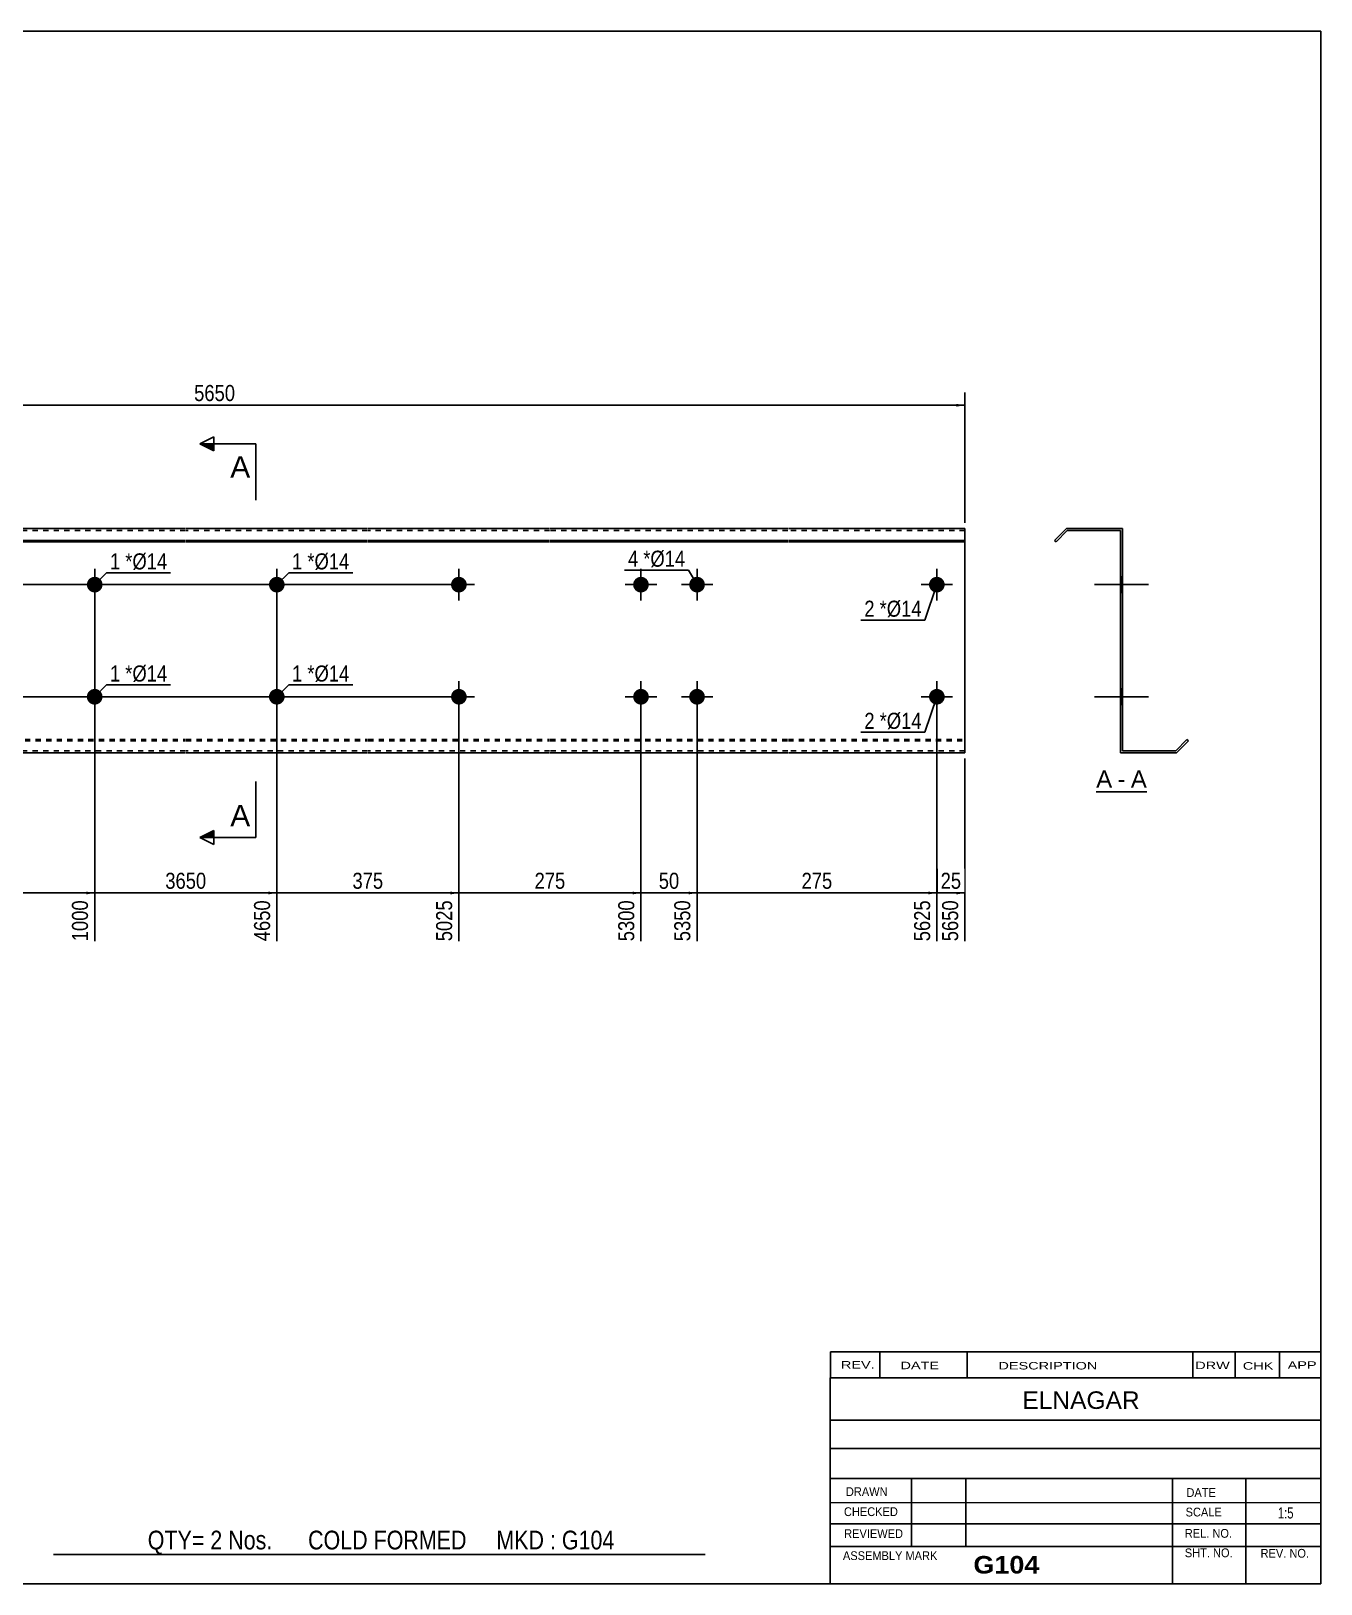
# Model space of a CAD drawing. Header units: millimetres. Extents: x -71 to 331, y -168 to 109.
# Drawn here: x 101.1 to 331.2, y -168.2 to 108.8 of the extents above; entities that cross this region are included whole.
import ezdxf

# ---------------------------------------------------------------- set-up
doc = ezdxf.new("R2010")
doc.units = ezdxf.units.MM
doc.linetypes.add('DXK_LINE_DOT1', pattern=[1.8814, 0.9407, -0.9407])
doc.styles.add('Arial', font='ARIAL.TTF', dxfattribs={"height": 0.2})
doc.styles.add('Arial Bold', font='ARIALBD.TTF', dxfattribs={"height": 0.2})
doc.styles.add('Arial Narrow', font='ARIALN.TTF', dxfattribs={"height": 0.2})

# ---------------------------------------------------------------- blocks, each defined once
blk = doc.blocks.new('Unknown-629051103-1200')
at = {"color": 5, "linetype": 'Continuous'}
for p, q in [((331.25, 108.75), (-68.75, 108.75)), ((-68.75, 108.75), (-68.75, -168.25)), ((331.25, -168.25), (331.25, 108.75)), ((-68.75, -168.25), (331.25, -168.25))]:
    blk.add_line(p, q, dxfattribs=at)
at = {"color": 174, "linetype": 'Continuous', "style": 'Arial'}
blk.add_text('Tekla structures', height=1.9102, rotation=90, dxfattribs=at).set_placement((-69.25, -167.75))
blk = doc.blocks.new('Unknown-629051103-12 - 1623')
at = {"color": 7, "linetype": 'Continuous'}
blk.add_line((291.15, -26.95), (300.18, -26.95), dxfattribs=at)
at = {"color": 0, "linetype": 'Continuous'}
blk.add_wipeout([(293.99, -26.2), (293.99, -23), (291.15, -23), (291.15, -26.2)], dxfattribs=at)
blk.add_wipeout([(296.37, -26.2), (296.37, -23), (294.95, -23), (294.95, -26.2)], dxfattribs=at)
at = {"color": 96, "linetype": 'Continuous', "style": 'Arial'}
blk.add_text('A', height=3.06, dxfattribs=at).set_placement((291.15, -26.2))
at = {"color": 0, "linetype": 'Continuous'}
blk.add_wipeout([(300.18, -26.2), (300.18, -23), (297.33, -23), (297.33, -26.2)], dxfattribs=at)
at = {"color": 96, "linetype": 'Continuous', "style": 'Arial'}
for s, p in [('-', (294.95, -26.2)), ('A', (297.33, -26.2))]:
    blk.add_text(s, height=3.06, dxfattribs=at).set_placement(p)
blk = doc.blocks.new('Bolt-629051103-1261 - 1220')
at = {"linetype": 'Continuous'}
blk.add_hatch(color=3, dxfattribs=at).paths.add_polyline_path([(143.55, -10, -1), (146.35, -10, -1)])
at = {"color": 3, "linetype": 'Continuous'}
for p, q in [((144.95, -12.8), (144.95, -7.2)), ((142.15, -10), (147.75, -10))]:
    blk.add_line(p, q, dxfattribs=at)
blk = doc.blocks.new('Bolt-629051103-1289 - 1220')
at = {"linetype": 'Continuous'}
for points in [[(176.04, 10, -1), (178.84, 10, -1)], [(261.32, 10, -1), (264.12, 10, -1)]]:
    blk.add_hatch(color=3, dxfattribs=at).paths.add_polyline_path(points)
at = {"color": 3, "linetype": 'Continuous'}
for p, q in [((177.44, 7.2), (177.44, 12.8)), ((262.72, 7.2), (262.72, 12.8)), ((180.24, 10), (174.64, 10)), ((265.52, 10), (259.92, 10))]:
    blk.add_line(p, q, dxfattribs=at)
blk = doc.blocks.new('Bolt-629051103-1294 - 1220')
at = {"linetype": 'Continuous'}
for points in [[(208.53, 10, -1), (211.33, 10, -1)], [(218.53, 10, -1), (221.33, 10, -1)], [(208.53, -10, -1), (211.33, -10, -1)], [(218.53, -10, -1), (221.33, -10, -1)]]:
    blk.add_hatch(color=3, dxfattribs=at).paths.add_polyline_path(points)
at = {"color": 3, "linetype": 'Continuous'}
for p, q in [((209.93, 7.2), (209.93, 12.8)), ((219.93, 7.2), (219.93, 12.8)), ((207.13, 10), (212.73, 10)), ((217.13, 10), (222.73, 10)), ((209.93, -12.8), (209.93, -7.2)), ((219.93, -12.8), (219.93, -7.2)), ((207.13, -10), (212.73, -10)), ((217.13, -10), (222.73, -10))]:
    blk.add_line(p, q, dxfattribs=at)
blk = doc.blocks.new('Bolt-629051103-1299 - 1220')
at = {"linetype": 'Continuous'}
blk.add_hatch(color=3, dxfattribs=at).paths.add_polyline_path([(143.55, 10, -1), (146.35, 10, -1)])
at = {"color": 3, "linetype": 'Continuous'}
for p, q in [((144.95, 7.2), (144.95, 12.8)), ((142.15, 10), (147.75, 10))]:
    blk.add_line(p, q, dxfattribs=at)
blk = doc.blocks.new('Bolt-629051103-1327 - 1220')
at = {"linetype": 'Continuous'}
for points in [[(176.04, -10, -1), (178.84, -10, -1)], [(261.32, -10, -1), (264.12, -10, -1)]]:
    blk.add_hatch(color=3, dxfattribs=at).paths.add_polyline_path(points)
at = {"color": 3, "linetype": 'Continuous'}
for p, q in [((177.44, -12.8), (177.44, -7.2)), ((262.72, -12.8), (262.72, -7.2)), ((180.24, -10), (174.64, -10)), ((265.52, -10), (259.92, -10))]:
    blk.add_line(p, q, dxfattribs=at)
blk = doc.blocks.new('Bolt-629051103-1332 - 1220')
at = {"linetype": 'Continuous'}
blk.add_hatch(color=3, dxfattribs=at).paths.add_polyline_path([(111.06, -10, -1), (113.86, -10, -1)])
at = {"color": 3, "linetype": 'Continuous'}
for p, q in [((112.46, -12.8), (112.46, -7.2)), ((109.66, -10), (115.26, -10))]:
    blk.add_line(p, q, dxfattribs=at)
blk = doc.blocks.new('Bolt-629051103-1347 - 1220')
at = {"linetype": 'Continuous'}
blk.add_hatch(color=3, dxfattribs=at).paths.add_polyline_path([(111.06, 10, -1), (113.86, 10, -1)])
at = {"color": 3, "linetype": 'Continuous'}
for p, q in [((112.46, 7.2), (112.46, 12.8)), ((109.66, 10), (115.26, 10))]:
    blk.add_line(p, q, dxfattribs=at)
blk = doc.blocks.new('Part-629051103-1368 - 1220')
at = {"color": 2, "linetype": 'Continuous'}
for p, q in [((0, 20), (0, -20)), ((21.19, 20), (0, 20)), ((63.68, 20), (21.29, 20)), ((96.17, 20), (63.78, 20)), ((128.66, 20), (96.27, 20)), ((161.15, 20), (128.76, 20)), ((193.63, 20), (161.25, 20)), ((236.12, 20), (193.73, 20)), ((267.72, 20), (236.22, 20)), ((267.72, 20), (267.72, -20)), ((0, 17.88), (21.19, 17.88)), ((0, 17.62), (21.19, 17.62)), ((21.29, 17.88), (63.68, 17.88)), ((21.29, 17.62), (63.68, 17.62)), ((63.78, 17.88), (96.17, 17.88)), ((63.78, 17.62), (96.17, 17.62)), ((96.27, 17.88), (128.66, 17.88)), ((96.27, 17.62), (128.66, 17.62)), ((128.76, 17.88), (161.15, 17.88)), ((128.76, 17.62), (161.15, 17.62)), ((161.25, 17.88), (193.63, 17.88)), ((161.25, 17.62), (193.63, 17.62)), ((193.73, 17.88), (236.12, 17.88)), ((193.73, 17.62), (236.12, 17.62)), ((236.22, 17.88), (267.72, 17.88)), ((236.22, 17.62), (267.72, 17.62)), ((21.19, -20), (0, -20)), ((63.68, -20), (21.29, -20)), ((96.17, -20), (63.78, -20)), ((128.66, -20), (96.27, -20)), ((161.15, -20), (128.76, -20)), ((193.63, -20), (161.25, -20)), ((236.12, -20), (193.73, -20)), ((267.72, -20), (236.22, -20))]:
    blk.add_line(p, q, dxfattribs=at)
at = {"color": 7, "linetype": 'DXK_LINE_DOT1'}
for p, q in [((21.19, 19.64), (0, 19.64)), ((63.68, 19.64), (21.29, 19.64)), ((96.17, 19.64), (63.78, 19.64)), ((128.66, 19.64), (96.27, 19.64)), ((161.15, 19.64), (128.76, 19.64)), ((193.63, 19.64), (161.25, 19.64)), ((236.12, 19.64), (193.73, 19.64)), ((267.72, 19.64), (236.22, 19.64)), ((0, -17.62), (21.19, -17.62)), ((0, -17.88), (21.19, -17.88)), ((21.29, -17.62), (63.68, -17.62)), ((21.29, -17.88), (63.68, -17.88)), ((63.78, -17.62), (96.17, -17.62)), ((63.78, -17.88), (96.17, -17.88)), ((96.27, -17.62), (128.66, -17.62)), ((96.27, -17.88), (128.66, -17.88)), ((128.76, -17.62), (161.15, -17.62)), ((128.76, -17.88), (161.15, -17.88)), ((161.25, -17.62), (193.63, -17.62)), ((161.25, -17.88), (193.63, -17.88)), ((193.73, -17.62), (236.12, -17.62)), ((193.73, -17.88), (236.12, -17.88)), ((236.22, -17.62), (267.72, -17.62)), ((236.22, -17.88), (267.72, -17.88)), ((21.19, -19.64), (0, -19.64)), ((63.68, -19.64), (21.29, -19.64)), ((96.17, -19.64), (63.78, -19.64)), ((128.66, -19.64), (96.27, -19.64)), ((161.15, -19.64), (128.76, -19.64)), ((193.63, -19.64), (161.25, -19.64)), ((236.12, -19.64), (193.73, -19.64)), ((267.72, -19.64), (236.22, -19.64))]:
    blk.add_line(p, q, dxfattribs=at)
blk = doc.blocks.new('Bolt-629051103-1628 - 1623')
at = {"linetype": 'Continuous'}
blk.add_hatch(color=3, dxfattribs=at).paths.add_polyline_path([(295.48, -8.6), (295.48, -11.4), (295.84, -11.4), (295.84, -8.6)])
at = {"color": 3, "linetype": 'Continuous'}
for p, q in [((297.44, -10), (290.84, -10)), ((295.84, -8.6), (295.48, -8.6)), ((295.84, -11.4), (295.48, -11.4))]:
    blk.add_line(p, q, dxfattribs=at)
blk = doc.blocks.new('Bolt-629051103-1629 - 1623')
at = {"linetype": 'Continuous'}
blk.add_hatch(color=3, dxfattribs=at).paths.add_polyline_path([(295.48, 11.4), (295.48, 8.6), (295.84, 8.6), (295.84, 11.4)])
blk.add_hatch(color=3, dxfattribs=at).paths.add_polyline_path([(295.48, 11.4), (295.48, 8.6), (295.84, 8.6), (295.84, 11.4)])
at = {"color": 3, "linetype": 'Continuous'}
for p, q in [((295.48, 11.4), (295.84, 11.4)), ((295.48, 11.4), (295.84, 11.4)), ((293.88, 10), (300.48, 10)), ((293.88, 10), (300.48, 10)), ((295.48, 8.6), (295.84, 8.6)), ((295.48, 8.6), (295.84, 8.6))]:
    blk.add_line(p, q, dxfattribs=at)
blk = doc.blocks.new('Bolt-629051103-1630 - 1623')
at = {"linetype": 'Continuous'}
for points in [[(295.48, 11.4), (295.48, 8.6), (295.84, 8.6), (295.84, 11.4)], [(295.48, 11.4), (295.48, 8.6), (295.84, 8.6), (295.84, 11.4)], [(295.48, -8.6), (295.48, -11.4), (295.84, -11.4), (295.84, -8.6)], [(295.48, -8.6), (295.48, -11.4), (295.84, -11.4), (295.84, -8.6)]]:
    blk.add_hatch(color=3, dxfattribs=at).paths.add_polyline_path(points)
at = {"color": 3, "linetype": 'Continuous'}
for p, q in [((295.84, 11.4), (295.48, 11.4)), ((295.84, 11.4), (295.48, 11.4)), ((298.44, 10), (290.84, 10)), ((298.44, 10), (290.84, 10)), ((295.84, 8.6), (295.48, 8.6)), ((295.84, 8.6), (295.48, 8.6)), ((298.44, -10), (290.84, -10)), ((298.44, -10), (290.84, -10)), ((295.84, -8.6), (295.48, -8.6)), ((295.84, -8.6), (295.48, -8.6)), ((295.84, -11.4), (295.48, -11.4)), ((295.84, -11.4), (295.48, -11.4))]:
    blk.add_line(p, q, dxfattribs=at)
blk = doc.blocks.new('Bolt-629051103-1631 - 1623')
at = {"linetype": 'Continuous'}
blk.add_hatch(color=3, dxfattribs=at).paths.add_polyline_path([(295.48, 11.4), (295.48, 8.6), (295.84, 8.6), (295.84, 11.4)])
at = {"color": 3, "linetype": 'Continuous'}
for p, q in [((295.84, 11.4), (295.48, 11.4)), ((297.74, 10), (291.14, 10)), ((295.84, 8.6), (295.48, 8.6))]:
    blk.add_line(p, q, dxfattribs=at)
blk = doc.blocks.new('Bolt-629051103-1632 - 1623')
at = {"linetype": 'Continuous'}
blk.add_hatch(color=3, dxfattribs=at).paths.add_polyline_path([(295.48, -8.6), (295.48, -11.4), (295.84, -11.4), (295.84, -8.6)])
blk.add_hatch(color=3, dxfattribs=at).paths.add_polyline_path([(295.48, -8.6), (295.48, -11.4), (295.84, -11.4), (295.84, -8.6)])
at = {"color": 3, "linetype": 'Continuous'}
for p, q in [((293.88, -10), (300.48, -10)), ((293.88, -10), (300.48, -10)), ((295.48, -8.6), (295.84, -8.6)), ((295.48, -8.6), (295.84, -8.6)), ((295.48, -11.4), (295.84, -11.4)), ((295.48, -11.4), (295.84, -11.4))]:
    blk.add_line(p, q, dxfattribs=at)
blk = doc.blocks.new('Bolt-629051103-1633 - 1623')
at = {"linetype": 'Continuous'}
blk.add_hatch(color=3, dxfattribs=at).paths.add_polyline_path([(295.48, -8.6), (295.48, -11.4), (295.84, -11.4), (295.84, -8.6)])
at = {"color": 3, "linetype": 'Continuous'}
for p, q in [((297.44, -10), (290.84, -10)), ((295.84, -8.6), (295.48, -8.6)), ((295.84, -11.4), (295.48, -11.4))]:
    blk.add_line(p, q, dxfattribs=at)
blk = doc.blocks.new('Bolt-629051103-1634 - 1623')
at = {"linetype": 'Continuous'}
blk.add_hatch(color=3, dxfattribs=at).paths.add_polyline_path([(295.48, -8.6), (295.48, -11.4), (295.84, -11.4), (295.84, -8.6)])
blk.add_hatch(color=3, dxfattribs=at).paths.add_polyline_path([(295.48, -8.6), (295.48, -11.4), (295.84, -11.4), (295.84, -8.6)])
at = {"color": 3, "linetype": 'Continuous'}
for p, q in [((293.88, -10), (300.48, -10)), ((293.88, -10), (300.48, -10)), ((295.48, -8.6), (295.84, -8.6)), ((295.48, -8.6), (295.84, -8.6)), ((295.48, -11.4), (295.84, -11.4)), ((295.48, -11.4), (295.84, -11.4))]:
    blk.add_line(p, q, dxfattribs=at)
blk = doc.blocks.new('Bolt-629051103-1635 - 1623')
at = {"linetype": 'Continuous'}
blk.add_hatch(color=3, dxfattribs=at).paths.add_polyline_path([(295.48, 11.4), (295.48, 8.6), (295.84, 8.6), (295.84, 11.4)])
blk.add_hatch(color=3, dxfattribs=at).paths.add_polyline_path([(295.48, 11.4), (295.48, 8.6), (295.84, 8.6), (295.84, 11.4)])
at = {"color": 3, "linetype": 'Continuous'}
for p, q in [((295.48, 11.4), (295.84, 11.4)), ((295.48, 11.4), (295.84, 11.4)), ((293.88, 10), (300.48, 10)), ((293.88, 10), (300.48, 10)), ((295.48, 8.6), (295.84, 8.6)), ((295.48, 8.6), (295.84, 8.6))]:
    blk.add_line(p, q, dxfattribs=at)
blk = doc.blocks.new('Bolt-629051103-1636 - 1623')
at = {"linetype": 'Continuous'}
blk.add_hatch(color=3, dxfattribs=at).paths.add_polyline_path([(295.48, 11.4), (295.48, 8.6), (295.84, 8.6), (295.84, 11.4)])
at = {"color": 3, "linetype": 'Continuous'}
for p, q in [((295.84, 11.4), (295.48, 11.4)), ((297.74, 10), (291.14, 10)), ((295.84, 8.6), (295.48, 8.6))]:
    blk.add_line(p, q, dxfattribs=at)
blk = doc.blocks.new('Bolt-629051103-1637 - 1623')
at = {"linetype": 'Continuous'}
for points in [[(295.48, 11.4), (295.48, 8.6), (295.84, 8.6), (295.84, 11.4)], [(295.48, 11.4), (295.48, 8.6), (295.84, 8.6), (295.84, 11.4)], [(295.48, -8.6), (295.48, -11.4), (295.84, -11.4), (295.84, -8.6)], [(295.48, -8.6), (295.48, -11.4), (295.84, -11.4), (295.84, -8.6)]]:
    blk.add_hatch(color=3, dxfattribs=at).paths.add_polyline_path(points)
at = {"color": 3, "linetype": 'Continuous'}
for p, q in [((295.84, 11.4), (295.48, 11.4)), ((295.84, 11.4), (295.48, 11.4)), ((298.44, 10), (290.84, 10)), ((298.44, 10), (290.84, 10)), ((295.84, 8.6), (295.48, 8.6)), ((295.84, 8.6), (295.48, 8.6)), ((298.44, -10), (290.84, -10)), ((298.44, -10), (290.84, -10)), ((295.84, -8.6), (295.48, -8.6)), ((295.84, -8.6), (295.48, -8.6)), ((295.84, -11.4), (295.48, -11.4)), ((295.84, -11.4), (295.48, -11.4))]:
    blk.add_line(p, q, dxfattribs=at)
blk = doc.blocks.new('Part-629051103-1638 - 1623')
at = {"color": 2, "linetype": 'Continuous'}
for p, q in [((285.84, 20), (283.72, 17.88)), ((283.98, 17.62), (285.99, 19.64)), ((285.84, 20), (295.84, 20)), ((285.99, 19.64), (295.48, 19.64)), ((295.48, -20), (295.48, 19.64)), ((295.84, -19.64), (295.84, 20)), ((283.72, 17.88), (283.98, 17.62)), ((305.33, -19.64), (307.35, -17.62)), ((307.6, -17.88), (305.48, -20)), ((307.35, -17.62), (307.6, -17.88)), ((305.48, -20), (295.48, -20)), ((305.33, -19.64), (295.84, -19.64))]:
    blk.add_line(p, q, dxfattribs=at)
blk = doc.blocks.new('StraightDimension-629051103-2515 - 1220')
at = {"linetype": 'Continuous'}
blk.add_hatch(color=7, dxfattribs=at).paths.add_polyline_path([(218.43, -44.75), (219.93, -45), (218.43, -45.25)])
at = {"color": 7, "linetype": 'Continuous'}
for p, q in [((209.93, -11), (209.93, -53.61)), ((219.93, -11), (219.93, -53.61)), ((209.93, -45), (219.93, -45))]:
    blk.add_line(p, q, dxfattribs=at)
at = {"color": 0}
blk.add_wipeout([(217.36, -44.85), (217.36, -40.65), (212.5, -40.65), (212.5, -44.85)], dxfattribs=at)
at = {"color": 3, "style": 'Arial Narrow'}
blk.add_text('50', height=2.863, dxfattribs=at).set_placement((213.1, -44.25))
at = {"color": 0, "linetype": 'Continuous'}
blk.add_wipeout([(219.33, -45.7), (215.13, -45.7), (215.13, -54.21), (219.33, -54.21)], dxfattribs=at)
at = {"color": 3, "linetype": 'Continuous', "style": 'Arial Narrow'}
blk.add_text('5350', height=2.863, rotation=90.0002, dxfattribs=at).set_placement((218.73, -53.61))
blk = doc.blocks.new('StraightDimension-629051103-2519 - 1220')
at = {"linetype": 'Continuous'}
blk.add_hatch(color=7, dxfattribs=at).paths.add_polyline_path([(110.96, -44.75), (112.46, -45), (110.96, -45.25)])
at = {"color": 7, "linetype": 'Continuous'}
for p, q in [((112.46, 9), (112.46, -53.61)), ((79.98, -11), (79.98, -51.78)), ((79.98, -45), (112.46, -45))]:
    blk.add_line(p, q, dxfattribs=at)
at = {"color": 0}
blk.add_wipeout([(99.56, -44.85), (99.56, -40.65), (92.88, -40.65), (92.88, -44.85)], dxfattribs=at)
at = {"color": 0, "linetype": 'Continuous'}
blk.add_wipeout([(111.86, -45.7), (107.66, -45.7), (107.66, -54.21), (111.86, -54.21)], dxfattribs=at)
at = {"color": 3, "style": 'Arial Narrow'}
blk.add_text('375', height=2.863, dxfattribs=at).set_placement((93.48, -44.25))
at = {"color": 3, "linetype": 'Continuous', "style": 'Arial Narrow'}
blk.add_text('1000', height=2.863, rotation=90.0002, dxfattribs=at).set_placement((111.26, -53.61))
blk = doc.blocks.new('StraightDimension-629051103-1384 - 1220')
at = {"linetype": 'Continuous'}
for points in [[(1.5, 41.75), (0, 42), (1.5, 42.25)], [(266.22, 42.25), (267.72, 42), (266.22, 41.75)]]:
    blk.add_hatch(color=7, dxfattribs=at).paths.add_polyline_path(points)
at = {"color": 7, "linetype": 'Continuous'}
for p, q in [((0, 21), (0, 44.25)), ((0, 42), (267.72, 42)), ((267.72, 21), (267.72, 44.25))]:
    blk.add_line(p, q, dxfattribs=at)
at = {"color": 0}
blk.add_wipeout([(138.12, 42.15), (138.12, 46.35), (129.6, 46.35), (129.6, 42.15)], dxfattribs=at)
at = {"color": 3, "style": 'Arial Narrow'}
blk.add_text('5650', height=2.863, dxfattribs=at).set_placement((130.2, 42.75))
blk = doc.blocks.new('StraightDimension-629051103-2470 - 1220')
at = {"linetype": 'Continuous'}
for points in [[(-12.25, 18.5), (-12, 20), (-11.75, 18.5)], [(-11.75, 11.5), (-12, 10), (-12.25, 11.5)]]:
    blk.add_hatch(color=7, dxfattribs=at).paths.add_polyline_path(points)
at = {"color": 7, "linetype": 'Continuous'}
for p, q in [((-1, 20), (-14.25, 20)), ((-12, 10), (-12, 20)), ((176.44, 10), (-14.25, 10))]:
    blk.add_line(p, q, dxfattribs=at)
at = {"color": 0}
blk.add_wipeout([(-12.15, 17.43), (-16.35, 17.43), (-16.35, 12.57), (-12.15, 12.57)], dxfattribs=at)
at = {"color": 3, "style": 'Arial Narrow'}
blk.add_text('50', height=2.863, rotation=90.0002, dxfattribs=at).set_placement((-12.75, 13.17))
blk = doc.blocks.new('StraightDimension-629051103-2471 - 1220')
at = {"linetype": 'Continuous'}
for points in [[(-12.25, 8.5), (-12, 10), (-11.75, 8.5)], [(-11.75, -8.5), (-12, -10), (-12.25, -8.5)]]:
    blk.add_hatch(color=7, dxfattribs=at).paths.add_polyline_path(points)
at = {"color": 7, "linetype": 'Continuous'}
for p, q in [((176.44, 10), (-14.25, 10)), ((-12, -10), (-12, 10)), ((176.44, -10), (-14.25, -10))]:
    blk.add_line(p, q, dxfattribs=at)
at = {"color": 0}
blk.add_wipeout([(-12.15, 3.34), (-16.35, 3.34), (-16.35, -3.34), (-12.15, -3.34)], dxfattribs=at)
at = {"color": 3, "style": 'Arial Narrow'}
blk.add_text('100', height=2.863, rotation=90.0002, dxfattribs=at).set_placement((-12.75, -2.74))
blk = doc.blocks.new('StraightDimension-629051103-2472 - 1220')
at = {"linetype": 'Continuous'}
for points in [[(-12.25, -11.5), (-12, -10), (-11.75, -11.5)], [(-11.75, -18.5), (-12, -20), (-12.25, -18.5)]]:
    blk.add_hatch(color=7, dxfattribs=at).paths.add_polyline_path(points)
at = {"color": 7, "linetype": 'Continuous'}
for p, q in [((176.44, -10), (-14.25, -10)), ((-12, -20), (-12, -10)), ((-1, -20), (-14.25, -20))]:
    blk.add_line(p, q, dxfattribs=at)
at = {"color": 0}
blk.add_wipeout([(-12.15, -12.57), (-16.35, -12.57), (-16.35, -17.43), (-12.15, -17.43)], dxfattribs=at)
at = {"color": 3, "style": 'Arial Narrow'}
blk.add_text('50', height=2.863, rotation=90.0002, dxfattribs=at).set_placement((-12.75, -16.83))
blk = doc.blocks.new('StraightDimension-629051103-2513 - 1220')
at = {"linetype": 'Continuous'}
blk.add_hatch(color=7, dxfattribs=at).paths.add_polyline_path([(266.22, -44.75), (267.72, -45), (266.22, -45.25)])
at = {"color": 7, "linetype": 'Continuous'}
for p, q in [((262.72, -11), (262.72, -53.61)), ((267.72, -21), (267.72, -53.61)), ((262.72, -45), (267.72, -45))]:
    blk.add_line(p, q, dxfattribs=at)
at = {"color": 0}
blk.add_wipeout([(267.65, -44.85), (267.65, -40.65), (262.79, -40.65), (262.79, -44.85)], dxfattribs=at)
at = {"color": 3, "style": 'Arial Narrow'}
blk.add_text('25', height=2.863, dxfattribs=at).set_placement((263.39, -44.25))
at = {"color": 0, "linetype": 'Continuous'}
blk.add_wipeout([(267.12, -45.7), (262.92, -45.7), (262.92, -54.21), (267.12, -54.21)], dxfattribs=at)
at = {"color": 3, "linetype": 'Continuous', "style": 'Arial Narrow'}
blk.add_text('5650', height=2.863, rotation=90.0002, dxfattribs=at).set_placement((266.52, -53.61))
blk = doc.blocks.new('StraightDimension-629051103-2514 - 1220')
at = {"linetype": 'Continuous'}
blk.add_hatch(color=7, dxfattribs=at).paths.add_polyline_path([(261.22, -44.75), (262.72, -45), (261.22, -45.25)])
at = {"color": 7, "linetype": 'Continuous'}
for p, q in [((219.93, -11), (219.93, -53.61)), ((262.72, -11), (262.72, -53.61)), ((219.93, -45), (262.72, -45))]:
    blk.add_line(p, q, dxfattribs=at)
at = {"color": 0}
blk.add_wipeout([(244.67, -44.85), (244.67, -40.65), (237.98, -40.65), (237.98, -44.85)], dxfattribs=at)
at = {"color": 0, "linetype": 'Continuous'}
blk.add_wipeout([(262.12, -45.7), (257.92, -45.7), (257.92, -54.21), (262.12, -54.21)], dxfattribs=at)
at = {"color": 3, "style": 'Arial Narrow'}
blk.add_text('275', height=2.863, dxfattribs=at).set_placement((238.58, -44.25))
at = {"color": 3, "linetype": 'Continuous', "style": 'Arial Narrow'}
blk.add_text('5625', height=2.863, rotation=90.0002, dxfattribs=at).set_placement((261.52, -53.61))
blk = doc.blocks.new('StraightDimension-629051103-2516 - 1220')
at = {"linetype": 'Continuous'}
blk.add_hatch(color=7, dxfattribs=at).paths.add_polyline_path([(208.43, -44.75), (209.93, -45), (208.43, -45.25)])
at = {"color": 7, "linetype": 'Continuous'}
for p, q in [((177.44, -11), (177.44, -53.61)), ((209.93, -11), (209.93, -53.61)), ((177.44, -45), (209.93, -45))]:
    blk.add_line(p, q, dxfattribs=at)
at = {"color": 0}
blk.add_wipeout([(197.03, -44.85), (197.03, -40.65), (190.34, -40.65), (190.34, -44.85)], dxfattribs=at)
at = {"color": 0, "linetype": 'Continuous'}
blk.add_wipeout([(209.33, -45.7), (205.13, -45.7), (205.13, -54.21), (209.33, -54.21)], dxfattribs=at)
at = {"color": 3, "style": 'Arial Narrow'}
blk.add_text('275', height=2.863, dxfattribs=at).set_placement((190.94, -44.25))
at = {"color": 3, "linetype": 'Continuous', "style": 'Arial Narrow'}
blk.add_text('5300', height=2.863, rotation=90.0002, dxfattribs=at).set_placement((208.73, -53.61))
blk = doc.blocks.new('StraightDimension-629051103-2517 - 1220')
at = {"linetype": 'Continuous'}
blk.add_hatch(color=7, dxfattribs=at).paths.add_polyline_path([(175.94, -44.75), (177.44, -45), (175.94, -45.25)])
at = {"color": 7, "linetype": 'Continuous'}
for p, q in [((144.95, 9), (144.95, -53.61)), ((177.44, -11), (177.44, -53.61)), ((144.95, -45), (177.44, -45))]:
    blk.add_line(p, q, dxfattribs=at)
at = {"color": 0}
blk.add_wipeout([(164.54, -44.85), (164.54, -40.65), (157.85, -40.65), (157.85, -44.85)], dxfattribs=at)
at = {"color": 0, "linetype": 'Continuous'}
blk.add_wipeout([(176.84, -45.7), (172.64, -45.7), (172.64, -54.21), (176.84, -54.21)], dxfattribs=at)
at = {"color": 3, "style": 'Arial Narrow'}
blk.add_text('375', height=2.863, dxfattribs=at).set_placement((158.45, -44.25))
at = {"color": 3, "linetype": 'Continuous', "style": 'Arial Narrow'}
blk.add_text('5025', height=2.863, rotation=90.0002, dxfattribs=at).set_placement((176.24, -53.61))
blk = doc.blocks.new('StraightDimension-629051103-2518 - 1220')
at = {"linetype": 'Continuous'}
blk.add_hatch(color=7, dxfattribs=at).paths.add_polyline_path([(143.45, -44.75), (144.95, -45), (143.45, -45.25)])
at = {"color": 7, "linetype": 'Continuous'}
for p, q in [((112.46, 9), (112.46, -53.61)), ((144.95, 9), (144.95, -53.61)), ((112.46, -45), (144.95, -45))]:
    blk.add_line(p, q, dxfattribs=at)
at = {"color": 0}
blk.add_wipeout([(132.96, -44.85), (132.96, -40.65), (124.45, -40.65), (124.45, -44.85)], dxfattribs=at)
at = {"color": 0, "linetype": 'Continuous'}
blk.add_wipeout([(144.35, -45.7), (140.15, -45.7), (140.15, -54.21), (144.35, -54.21)], dxfattribs=at)
at = {"color": 3, "style": 'Arial Narrow'}
blk.add_text('3650', height=2.863, dxfattribs=at).set_placement((125.05, -44.25))
at = {"color": 3, "linetype": 'Continuous', "style": 'Arial Narrow'}
blk.add_text('4650', height=2.863, rotation=90.0002, dxfattribs=at).set_placement((143.75, -53.61))
blk = doc.blocks.new('CBS_CALLOFF-629051103-2679')
at = {"color": 7, "linetype": 'Continuous'}
blk.add_line((105.13, -162.98), (221.36, -163), dxfattribs=at)
at = {"color": 3, "linetype": 'Continuous', "style": 'Arial Narrow'}
blk.add_text('QTY= 2 Nos.      COLD FORMED     MKD : G104', height=3.3405, dxfattribs=at).set_placement((121.92, -162.09))
blk = doc.blocks.new('CBS_NAME_BLOG-629051103-2680')
at = {"color": 7, "linetype": 'Continuous'}
for p, q in [((243.66, -131.5), (331.18, -131.5)), ((243.66, -168.21), (243.66, -131.5)), ((243.66, -139.04), (331.18, -139.04)), ((243.73, -144.09), (331.25, -144.09)), ((243.66, -149.46), (331.18, -149.46)), ((258.18, -161.57), (258.18, -149.47)), ((267.87, -161.54), (267.87, -149.47)), ((304.78, -168.21), (304.78, -149.48)), ((317.83, -168.21), (317.83, -149.47)), ((243.67, -153.76), (331.25, -153.74)), ((243.66, -157.51), (331.18, -157.51)), ((243.66, -161.55), (331.18, -161.55)), ((243.66, -168.25), (331.25, -168.25))]:
    blk.add_line(p, q, dxfattribs=at)
at = {"color": 3, "linetype": 'Continuous', "style": 'Arial'}
blk.add_text('ELNAGAR', height=3.133, dxfattribs=at).set_placement((277.98, -137.03))
at = {"color": 3, "linetype": 'Continuous'}
for s, height, style, width, p in [('DRAWN', 1.566, 'Arial', 0.9, (246.49, -152.57)), ('DATE', 1.566, 'Arial', 0.9, (307.25, -152.73)), ('CHECKED', 1.566, 'Arial', 0.9, (246.14, -156.14)), ('SCALE', 1.566, 'Arial', 0.9, (307.1, -156.21)), ('1:5', 1.957, 'Arial Narrow', 0.9, (323.55, -156.57)), ('REVIEWED', 1.566, 'Arial', 0.9, (246.18, -160.06)), ('REL. NO.', 1.566, 'Arial', 0.9, (306.96, -160.01)), ('ASSEMBLY MARK', 1.5663, 'Arial', 0.9, (245.96, -163.99)), ('G104', 3.131, 'Arial Bold', 1.1, (269.24, -166.39)), ('SHT. NO.', 1.566, 'Arial', 0.9, (306.96, -163.48)), ('REV. NO.', 1.566, 'Arial', 0.9, (320.48, -163.57))]:
    blk.add_text(s, height=height, dxfattribs=dict(at, style=style, width=width)).set_placement(p)
blk = doc.blocks.new('CBS_REVISION-629051103-2681')
at = {"color": 7, "linetype": 'Continuous'}
for p, q in [((243.74, -126.87), (331.24, -126.87)), ((243.74, -126.87), (243.74, -131.5)), ((252.54, -126.87), (252.54, -131.5)), ((268.13, -126.87), (268.13, -131.44)), ((308.39, -126.87), (308.39, -131.5)), ((315.93, -126.87), (315.93, -131.5)), ((323.88, -126.87), (323.88, -131.5)), ((243.74, -131.5), (331.24, -131.5))]:
    blk.add_line(p, q, dxfattribs=at)
at = {"color": 7, "style": 'Arial Narrow', "width": 1.7}
for s, height, p in [('REV.', 1.326, (245.6, -129.82)), ('DATE', 1.326, (256.23, -129.94)), ('DESCRIPTION', 1.3257, (273.71, -129.99)), ('DRW', 1.326, (308.82, -129.93)), ('CHK', 1.326, (317.31, -130.02)), ('APP', 1.326, (325.31, -129.87))]:
    blk.add_text(s, height=height, dxfattribs=at).set_placement(p)
blk = doc.blocks.new('Mark-629051103-1328 - 1220')
at = {"color": 0}
blk.add_wipeout([(117.01, -7.28), (117.01, -4.28), (115.18, -4.28), (115.18, -7.28)], dxfattribs=at)
blk.add_wipeout([(117.01, -7.28), (117.01, -4.28), (115.18, -4.28), (115.18, -7.28)], dxfattribs=at)
at = {"color": 7, "linetype": 'Continuous'}
blk.add_line((112.46, -10), (114.58, -7.88), dxfattribs=at)
at = {"color": 0}
blk.add_wipeout([(119.19, -7.28), (119.19, -4.28), (117.91, -4.28), (117.91, -7.28)], dxfattribs=at)
blk.add_wipeout([(119.19, -7.28), (119.19, -4.28), (117.91, -4.28), (117.91, -7.28)], dxfattribs=at)
at = {"color": 3, "style": 'Arial Narrow'}
blk.add_text('1', height=2.86, dxfattribs=at).set_placement((115.18, -7.28))
at = {"color": 0}
blk.add_wipeout([(125.4, -7.28), (125.4, -4.28), (119.19, -4.28), (119.19, -7.28)], dxfattribs=at)
blk.add_wipeout([(125.4, -7.28), (125.4, -4.28), (119.19, -4.28), (119.19, -7.28)], dxfattribs=at)
at = {"color": 7, "linetype": 'Continuous'}
blk.add_line((114.58, -7.88), (126, -7.88), dxfattribs=at)
at = {"color": 3, "style": 'Arial Narrow'}
for s, height, p in [('*', 2.86, (117.91, -7.28)), ('Ø14', 2.863, (119.19, -7.28))]:
    blk.add_text(s, height=height, dxfattribs=at).set_placement(p)
blk = doc.blocks.new('Mark-629051103-1256 - 1220')
at = {"color": 0}
blk.add_wipeout([(149.5, -7.28), (149.5, -4.28), (147.67, -4.28), (147.67, -7.28)], dxfattribs=at)
blk.add_wipeout([(149.5, -7.28), (149.5, -4.28), (147.67, -4.28), (147.67, -7.28)], dxfattribs=at)
at = {"color": 7, "linetype": 'Continuous'}
blk.add_line((144.95, -10), (147.07, -7.88), dxfattribs=at)
at = {"color": 0}
blk.add_wipeout([(151.68, -7.28), (151.68, -4.28), (150.4, -4.28), (150.4, -7.28)], dxfattribs=at)
blk.add_wipeout([(151.68, -7.28), (151.68, -4.28), (150.4, -4.28), (150.4, -7.28)], dxfattribs=at)
at = {"color": 3, "style": 'Arial Narrow'}
blk.add_text('1', height=2.86, dxfattribs=at).set_placement((147.67, -7.28))
at = {"color": 0}
blk.add_wipeout([(157.89, -7.28), (157.89, -4.28), (151.68, -4.28), (151.68, -7.28)], dxfattribs=at)
blk.add_wipeout([(157.89, -7.28), (157.89, -4.28), (151.68, -4.28), (151.68, -7.28)], dxfattribs=at)
at = {"color": 7, "linetype": 'Continuous'}
blk.add_line((147.07, -7.88), (158.49, -7.88), dxfattribs=at)
at = {"color": 3, "style": 'Arial Narrow'}
for s, height, p in [('*', 2.86, (150.4, -7.28)), ('Ø14', 2.863, (151.68, -7.28))]:
    blk.add_text(s, height=height, dxfattribs=at).set_placement(p)
blk = doc.blocks.new('Mark-629051103-1285 - 1220')
at = {"color": 0}
blk.add_wipeout([(251.61, 4.28), (251.61, 7.28), (249.78, 7.28), (249.78, 4.28)], dxfattribs=at)
blk.add_wipeout([(251.61, 4.28), (251.61, 7.28), (249.78, 7.28), (249.78, 4.28)], dxfattribs=at)
blk.add_wipeout([(253.79, 4.28), (253.79, 7.28), (252.51, 7.28), (252.51, 4.28)], dxfattribs=at)
blk.add_wipeout([(253.79, 4.28), (253.79, 7.28), (252.51, 7.28), (252.51, 4.28)], dxfattribs=at)
at = {"color": 3, "style": 'Arial Narrow'}
blk.add_text('2', height=2.86, dxfattribs=at).set_placement((249.78, 4.28))
at = {"color": 0}
blk.add_wipeout([(260, 4.28), (260, 7.28), (253.79, 7.28), (253.79, 4.28)], dxfattribs=at)
blk.add_wipeout([(260, 4.28), (260, 7.28), (253.79, 7.28), (253.79, 4.28)], dxfattribs=at)
at = {"color": 7, "linetype": 'Continuous'}
for p in [(262.72, 10), (249.18, 3.68)]:
    blk.add_line(p, (260.6, 3.68), dxfattribs=at)
at = {"color": 3, "style": 'Arial Narrow'}
for s, height, p in [('*', 2.86, (252.51, 4.28)), ('Ø14', 2.863, (253.79, 4.28))]:
    blk.add_text(s, height=height, dxfattribs=at).set_placement(p)
blk = doc.blocks.new('Mark-629051103-1290 - 1220')
at = {"color": 0}
blk.add_wipeout([(209.44, 13.2), (209.44, 16.2), (207.61, 16.2), (207.61, 13.2)], dxfattribs=at)
blk.add_wipeout([(209.44, 13.2), (209.44, 16.2), (207.61, 16.2), (207.61, 13.2)], dxfattribs=at)
blk.add_wipeout([(211.61, 13.2), (211.61, 16.2), (210.34, 16.2), (210.34, 13.2)], dxfattribs=at)
blk.add_wipeout([(211.61, 13.2), (211.61, 16.2), (210.34, 16.2), (210.34, 13.2)], dxfattribs=at)
at = {"color": 3, "style": 'Arial Narrow'}
blk.add_text('4', height=2.86, dxfattribs=at).set_placement((207.61, 13.2))
at = {"color": 0}
blk.add_wipeout([(217.83, 13.2), (217.83, 16.2), (211.61, 16.2), (211.61, 13.2)], dxfattribs=at)
blk.add_wipeout([(217.83, 13.2), (217.83, 16.2), (211.61, 16.2), (211.61, 13.2)], dxfattribs=at)
at = {"color": 7, "linetype": 'Continuous'}
for p in [(207.01, 12.6), (219.93, 10)]:
    blk.add_line(p, (218.43, 12.6), dxfattribs=at)
at = {"color": 3, "style": 'Arial Narrow'}
for s, height, p in [('*', 2.86, (210.34, 13.2)), ('Ø14', 2.863, (211.61, 13.2))]:
    blk.add_text(s, height=height, dxfattribs=at).set_placement(p)
blk = doc.blocks.new('Mark-629051103-1295 - 1220')
at = {"color": 0}
blk.add_wipeout([(149.5, 12.72), (149.5, 15.72), (147.67, 15.72), (147.67, 12.72)], dxfattribs=at)
blk.add_wipeout([(149.5, 12.72), (149.5, 15.72), (147.67, 15.72), (147.67, 12.72)], dxfattribs=at)
at = {"color": 7, "linetype": 'Continuous'}
blk.add_line((144.95, 10), (147.07, 12.12), dxfattribs=at)
at = {"color": 0}
blk.add_wipeout([(151.68, 12.72), (151.68, 15.72), (150.4, 15.72), (150.4, 12.72)], dxfattribs=at)
blk.add_wipeout([(151.68, 12.72), (151.68, 15.72), (150.4, 15.72), (150.4, 12.72)], dxfattribs=at)
at = {"color": 3, "style": 'Arial Narrow'}
blk.add_text('1', height=2.86, dxfattribs=at).set_placement((147.67, 12.72))
at = {"color": 0}
blk.add_wipeout([(157.89, 12.72), (157.89, 15.72), (151.68, 15.72), (151.68, 12.72)], dxfattribs=at)
blk.add_wipeout([(157.89, 12.72), (157.89, 15.72), (151.68, 15.72), (151.68, 12.72)], dxfattribs=at)
at = {"color": 7, "linetype": 'Continuous'}
blk.add_line((147.07, 12.12), (158.49, 12.12), dxfattribs=at)
at = {"color": 3, "style": 'Arial Narrow'}
for s, height, p in [('*', 2.86, (150.4, 12.72)), ('Ø14', 2.863, (151.68, 12.72))]:
    blk.add_text(s, height=height, dxfattribs=at).set_placement(p)
blk = doc.blocks.new('Mark-629051103-1323 - 1220')
at = {"color": 0}
blk.add_wipeout([(251.61, -15.72), (251.61, -12.72), (249.78, -12.72), (249.78, -15.72)], dxfattribs=at)
blk.add_wipeout([(251.61, -15.72), (251.61, -12.72), (249.78, -12.72), (249.78, -15.72)], dxfattribs=at)
blk.add_wipeout([(253.79, -15.72), (253.79, -12.72), (252.51, -12.72), (252.51, -15.72)], dxfattribs=at)
blk.add_wipeout([(253.79, -15.72), (253.79, -12.72), (252.51, -12.72), (252.51, -15.72)], dxfattribs=at)
at = {"color": 3, "style": 'Arial Narrow'}
blk.add_text('2', height=2.86, dxfattribs=at).set_placement((249.78, -15.72))
at = {"color": 0}
blk.add_wipeout([(260, -15.72), (260, -12.72), (253.79, -12.72), (253.79, -15.72)], dxfattribs=at)
blk.add_wipeout([(260, -15.72), (260, -12.72), (253.79, -12.72), (253.79, -15.72)], dxfattribs=at)
at = {"color": 7, "linetype": 'Continuous'}
for p in [(262.72, -10), (249.18, -16.32)]:
    blk.add_line(p, (260.6, -16.32), dxfattribs=at)
at = {"color": 3, "style": 'Arial Narrow'}
for s, height, p in [('*', 2.86, (252.51, -15.72)), ('Ø14', 2.863, (253.79, -15.72))]:
    blk.add_text(s, height=height, dxfattribs=at).set_placement(p)
blk = doc.blocks.new('Mark-629051103-1343 - 1220')
at = {"color": 0}
blk.add_wipeout([(117.01, 12.72), (117.01, 15.72), (115.18, 15.72), (115.18, 12.72)], dxfattribs=at)
blk.add_wipeout([(117.01, 12.72), (117.01, 15.72), (115.18, 15.72), (115.18, 12.72)], dxfattribs=at)
at = {"color": 7, "linetype": 'Continuous'}
blk.add_line((112.46, 10), (114.58, 12.12), dxfattribs=at)
at = {"color": 0}
blk.add_wipeout([(119.19, 12.72), (119.19, 15.72), (117.91, 15.72), (117.91, 12.72)], dxfattribs=at)
blk.add_wipeout([(119.19, 12.72), (119.19, 15.72), (117.91, 15.72), (117.91, 12.72)], dxfattribs=at)
at = {"color": 3, "style": 'Arial Narrow'}
blk.add_text('1', height=2.86, dxfattribs=at).set_placement((115.18, 12.72))
at = {"color": 0}
blk.add_wipeout([(125.4, 12.72), (125.4, 15.72), (119.19, 15.72), (119.19, 12.72)], dxfattribs=at)
blk.add_wipeout([(125.4, 12.72), (125.4, 15.72), (119.19, 15.72), (119.19, 12.72)], dxfattribs=at)
at = {"color": 7, "linetype": 'Continuous'}
blk.add_line((114.58, 12.12), (126, 12.12), dxfattribs=at)
at = {"color": 3, "style": 'Arial Narrow'}
for s, height, p in [('*', 2.86, (117.91, 12.72)), ('Ø14', 2.863, (119.19, 12.72))]:
    blk.add_text(s, height=height, dxfattribs=at).set_placement(p)
blk = doc.blocks.new('SectionMark-629051103-1606 - 1220')
at = {"linetype": 'Continuous'}
for points in [[(133.71, 35.1), (133.71, 33.85), (131.21, 35.1)], [(133.71, -33.85), (133.71, -35.1), (131.21, -35.1)]]:
    blk.add_hatch(color=30, dxfattribs=at).paths.add_polyline_path(points)
at = {"color": 30, "linetype": 'Continuous'}
for p, q in [((131.21, 35.1), (133.71, 36.35)), ((133.71, 33.85), (133.71, 36.35)), ((141.21, 35.1), (131.21, 35.1)), ((131.21, 35.1), (133.71, 33.85)), ((131.21, -35.1), (133.71, -33.85)), ((141.21, -35.1), (131.21, -35.1)), ((133.71, -36.35), (131.21, -35.1)), ((133.71, -33.85), (133.71, -36.35))]:
    blk.add_line(p, q, dxfattribs=at)
at = {"color": 0, "linetype": 'Continuous'}
for points in [[(140.21, 29.1), (140.21, 33.1), (136.65, 33.1), (136.65, 29.1)], [(140.21, -33.1), (140.21, -29.1), (136.65, -29.1), (136.65, -33.1)]]:
    blk.add_wipeout(points, dxfattribs=at)
at = {"color": 30, "linetype": 'Continuous'}
for p, q in [((141.21, 35.1), (141.21, 25.1)), ((141.21, -35.1), (141.21, -25.1))]:
    blk.add_line(p, q, dxfattribs=at)
at = {"color": 96, "linetype": 'Continuous', "style": 'Arial'}
for p in [(136.65, 29.1), (136.65, -33.1)]:
    blk.add_text('A', height=3.82, dxfattribs=at).set_placement(p)

msp = doc.modelspace()

# ---------------------------------------------------------------- block references
for name in ['Unknown-629051103-1200', 'Part-629051103-1368 - 1220', 'Part-629051103-1638 - 1623', 'Bolt-629051103-1347 - 1220', 'Bolt-629051103-1299 - 1220', 'Bolt-629051103-1289 - 1220', 'Bolt-629051103-1294 - 1220', 'Bolt-629051103-1630 - 1623', 'Bolt-629051103-1637 - 1623', 'Bolt-629051103-1631 - 1623', 'Bolt-629051103-1636 - 1623', 'Bolt-629051103-1629 - 1623', 'Bolt-629051103-1635 - 1623', 'Bolt-629051103-1332 - 1220', 'Bolt-629051103-1261 - 1220', 'Bolt-629051103-1327 - 1220', 'Bolt-629051103-1628 - 1623', 'Bolt-629051103-1633 - 1623', 'Bolt-629051103-1632 - 1623', 'Bolt-629051103-1634 - 1623', 'CBS_REVISION-629051103-2681', 'CBS_NAME_BLOG-629051103-2680', 'CBS_CALLOFF-629051103-2679']:
    msp.add_blockref(name, (0, 0))

# ---------------------------------------------------------------- next in the draw order: block references
for name in ['StraightDimension-629051103-1384 - 1220', 'Mark-629051103-1290 - 1220', 'StraightDimension-629051103-2519 - 1220', 'Mark-629051103-1285 - 1220', 'StraightDimension-629051103-2515 - 1220', 'StraightDimension-629051103-2513 - 1220', 'Unknown-629051103-12 - 1623']:
    msp.add_blockref(name, (0, 0))

# ---------------------------------------------------------------- next in the draw order: block references
for name in ['StraightDimension-629051103-2470 - 1220', 'StraightDimension-629051103-2514 - 1220']:
    msp.add_blockref(name, (0, 0))

# ---------------------------------------------------------------- next in the draw order: block references
for name in ['StraightDimension-629051103-2471 - 1220', 'Mark-629051103-1323 - 1220']:
    msp.add_blockref(name, (0, 0))

# ---------------------------------------------------------------- next in the draw order: block references
msp.add_blockref('StraightDimension-629051103-2472 - 1220', (0, 0))

# ---------------------------------------------------------------- next in the draw order: block references
msp.add_blockref('StraightDimension-629051103-2516 - 1220', (0, 0))

# ---------------------------------------------------------------- next in the draw order: block references
msp.add_blockref('StraightDimension-629051103-2517 - 1220', (0, 0))

# ---------------------------------------------------------------- next in the draw order: block references
msp.add_blockref('StraightDimension-629051103-2518 - 1220', (0, 0))

# ---------------------------------------------------------------- next in the draw order: block references
for name in ['SectionMark-629051103-1606 - 1220', 'Mark-629051103-1343 - 1220', 'Mark-629051103-1295 - 1220', 'Mark-629051103-1328 - 1220', 'Mark-629051103-1256 - 1220']:
    msp.add_blockref(name, (0, 0))

doc.saveas('drawing.dxf')
